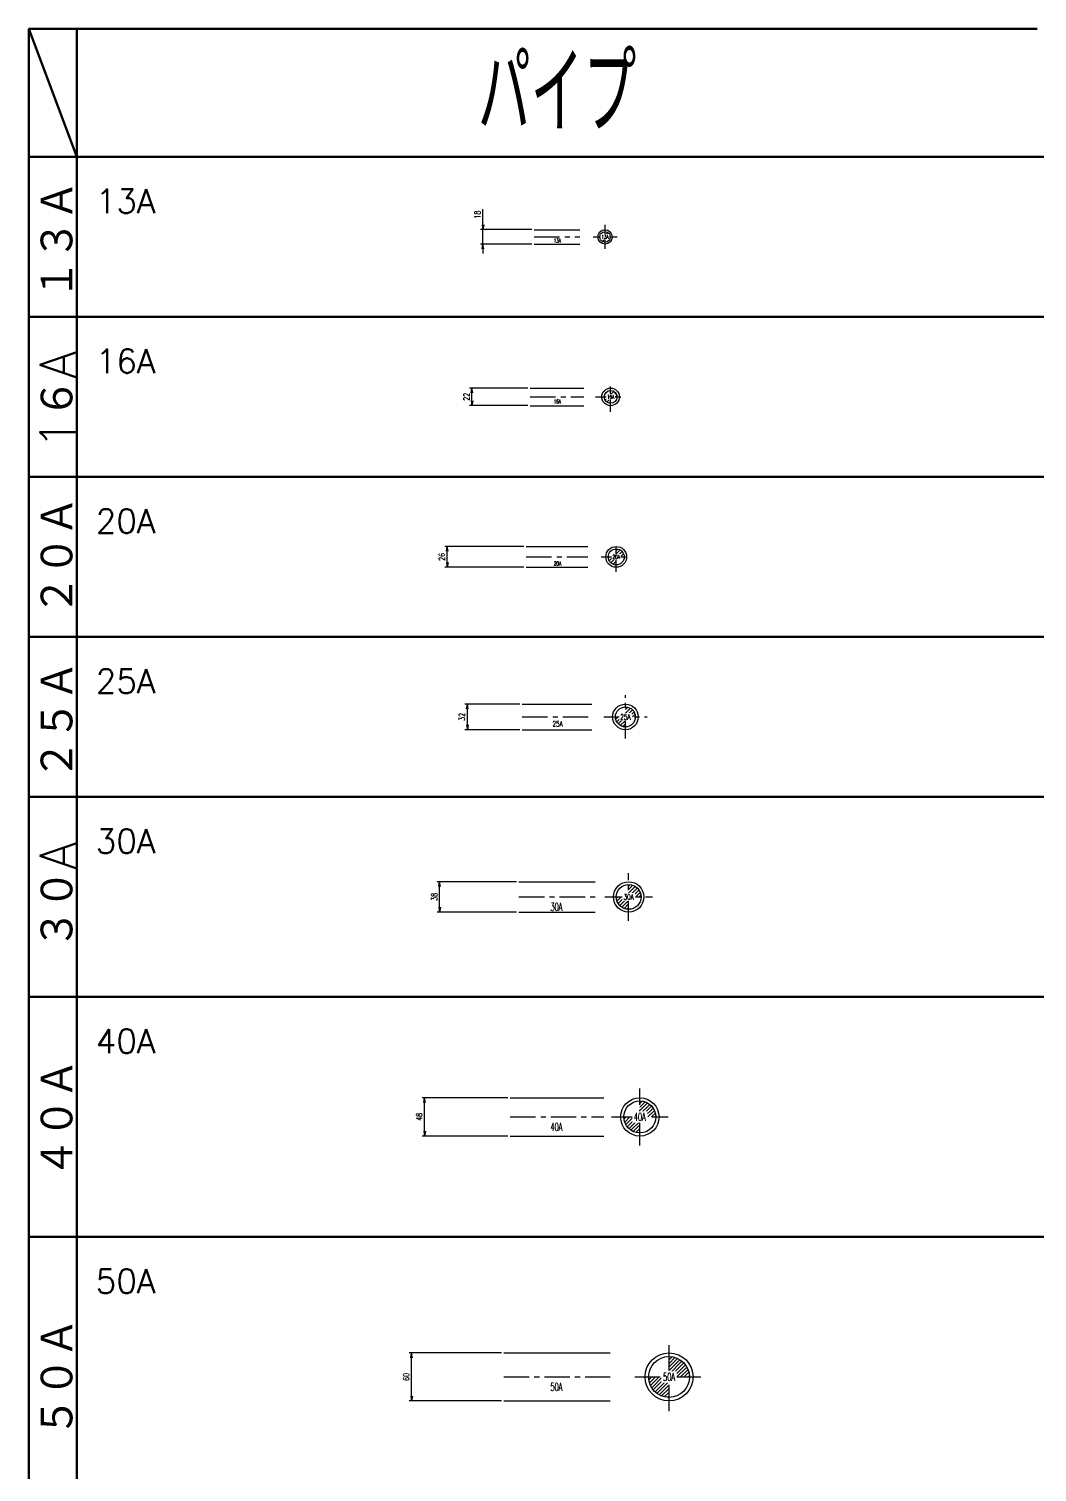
# Model space of a CAD drawing. Header units: millimetres. Extents: x 1711 to 90196, y -23291 to 8516.
# Drawn here: x 2065 to 3325, y -196 to 1608 of the extents above; entities that cross this region are included whole.
import ezdxf

# ---------------------------------------------------------------- set-up
doc = ezdxf.new("R2010")
doc.units = ezdxf.units.MM
doc.header["$PDMODE"] = 35
doc.linetypes.add('CENTER', pattern=[50.8, 31.75, -6.35, 6.35, -6.35])
for name, color, linetype in [('CEN', 2, 'CENTER'), ('寸法', 2, 'Continuous'), ('配管-CVP', 4, 'Continuous'), ('＃配管（PVC)', 21, 'Continuous')]:
    doc.layers.add(name, color=color, linetype=linetype)
doc.layers.add('line', color=153, linetype='Continuous', lineweight=50)
doc.styles.add('kpk', font='romans.shx', dxfattribs={"width": 0.7, "bigfont": 'extfont2.shx'})
doc.styles.get("Standard").update_dxf_attribs({"font": 'romans.shx', "bigfont": 'extfont.shx'})
doc.dimstyles.new('KPK-3', dxfattribs={"dimscale": 3, "dimtxt": 2.5, "dimasz": 2, "dimexe": 1, "dimexo": 1, "dimgap": 1, "dimtad": 3, "dimdec": 1, "dimdsep": 46, "dimtxsty": 'kpk', "dimblk": 'OPEN', "dimcen": 2.5, "dimclrd": 2, "dimclre": 2, "dimclrt": 4, "dimadec": 1, "dimazin": 2, "dimtfac": 1, "dimtdec": 1, "dimtmove": 0, "dimatfit": 2, "dimldrblk": 'OPEN', "dimfxl": 0, "dimlwd": -1, "dimlwe": -1, "dimarcsym": 0})

# ---------------------------------------------------------------- blocks, each defined once
blk = doc.blocks.new('_Open')
at = {"color": 0, "linetype": 'ByBlock', "lineweight": -2}
for p, q in [((-1, 0.17), (0, 0)), ((-1, -0.17), (0, 0)), ((0, 0), (-1, 0))]:
    blk.add_line(p, q, dxfattribs=at)
blk = doc.blocks.new('*D3198')
at = {"layer": 'Defpoints', "color": 0, "transparency": 16777216}
for p in [(2632.7, 1356.6), (2696.9, 1356.6), (2696.9, 1338.6)]:
    blk.add_point(p, dxfattribs=at)
at = {"layer": '寸法', "color": 2, "transparency": 16777216}
for p, q in [((2632.7, 1362.6), (2632.7, 1382.3)), ((2693.9, 1356.6), (2629.7, 1356.6)), ((2632.7, 1338.6), (2632.7, 1356.6)), ((2693.9, 1338.6), (2629.7, 1338.6)), ((2632.7, 1332.6), (2632.7, 1326.6))]:
    blk.add_line(p, q, dxfattribs=at)
at = {"layer": '寸法', "color": 2, "transparency": 16777216, "xscale": 6, "yscale": 6, "zscale": 6}
for p, rotation in [((2632.7, 1356.6), 270), ((2632.7, 1338.6), 90)]:
    blk.add_blockref('_Open', p, dxfattribs=dict(at, rotation=rotation))
at = {"layer": '寸法', "color": 4, "transparency": 16777216, "insert": (2625.9, 1375.4), "char_height": 7.5, "attachment_point": 5, "rotation": 90, "style": 'kpk', "bg_fill": 3, "box_fill_scale": 1.1, "bg_fill_color": 256, "bg_fill_true_color": 13158600, "bg_fill_transparency": 0}
blk.add_mtext('18', dxfattribs=at)
blk = doc.blocks.new('*D3199')
at = {"layer": 'Defpoints', "color": 0, "transparency": 16777216}
for p in [(2691.9, 1158.6), (2691.9, 1136.6)]:
    blk.add_point(p, dxfattribs=at)
at = {"layer": '寸法', "color": 2, "transparency": 16777216}
for p, q in [((2688.9, 1158.6), (2616, 1158.6)), ((2688.9, 1136.6), (2616, 1136.6)), ((2619, 1142.6), (2619, 1152.6))]:
    blk.add_line(p, q, dxfattribs=at)
at = {"layer": '寸法', "color": 2, "transparency": 16777216, "xscale": 6, "yscale": 6, "zscale": 6}
for p, rotation in [((2619, 1158.6), 90), ((2619, 1136.6), 270)]:
    blk.add_blockref('_Open', p, dxfattribs=dict(at, rotation=rotation))
at = {"layer": '寸法', "color": 4, "transparency": 16777216, "insert": (2612.3, 1147.6), "char_height": 7.5, "attachment_point": 5, "rotation": 90, "style": 'kpk', "bg_fill": 3, "box_fill_scale": 1.1, "bg_fill_color": 256, "bg_fill_true_color": 13158600, "bg_fill_transparency": 0}
blk.add_mtext('22', dxfattribs=at)
at = {"layer": 'Defpoints', "color": 0, "transparency": 16777216}
blk.add_point((2619, 1158.6), dxfattribs=at)
blk = doc.blocks.new('*D3200')
at = {"layer": 'Defpoints', "color": 0, "transparency": 16777216}
for p in [(2686.9, 960.6), (2686.9, 934.6)]:
    blk.add_point(p, dxfattribs=at)
at = {"layer": '寸法', "color": 2, "transparency": 16777216}
for p, q in [((2683.9, 960.6), (2585.2, 960.6)), ((2588.2, 940.6), (2588.2, 954.6)), ((2683.9, 934.6), (2585.2, 934.6))]:
    blk.add_line(p, q, dxfattribs=at)
at = {"layer": '寸法', "color": 2, "transparency": 16777216, "xscale": 6, "yscale": 6, "zscale": 6}
for p, rotation in [((2588.2, 960.6), 90), ((2588.2, 934.6), 270)]:
    blk.add_blockref('_Open', p, dxfattribs=dict(at, rotation=rotation))
at = {"layer": '寸法', "color": 4, "transparency": 16777216, "insert": (2581.4, 947.6), "char_height": 7.5, "attachment_point": 5, "rotation": 90, "style": 'kpk', "bg_fill": 3, "box_fill_scale": 1.1, "bg_fill_color": 256, "bg_fill_true_color": 13158600, "bg_fill_transparency": 0}
blk.add_mtext('26', dxfattribs=at)
at = {"layer": 'Defpoints', "color": 0, "transparency": 16777216}
blk.add_point((2588.2, 960.6), dxfattribs=at)
blk = doc.blocks.new('*D3201')
at = {"layer": 'Defpoints', "color": 0, "transparency": 16777216}
for p in [(2613.3, 763.6), (2681.9, 763.6), (2681.9, 731.6)]:
    blk.add_point(p, dxfattribs=at)
at = {"layer": '寸法', "color": 2, "transparency": 16777216}
for p, q in [((2678.9, 763.6), (2610.3, 763.6)), ((2613.3, 737.6), (2613.3, 757.6)), ((2678.9, 731.6), (2610.3, 731.6))]:
    blk.add_line(p, q, dxfattribs=at)
at = {"layer": '寸法', "color": 2, "transparency": 16777216, "xscale": 6, "yscale": 6, "zscale": 6}
for p, rotation in [((2613.3, 763.6), 90), ((2613.3, 731.6), 270)]:
    blk.add_blockref('_Open', p, dxfattribs=dict(at, rotation=rotation))
at = {"layer": '寸法', "color": 4, "transparency": 16777216, "insert": (2606.5, 747.6), "char_height": 7.5, "attachment_point": 5, "rotation": 90, "style": 'kpk', "bg_fill": 3, "box_fill_scale": 1.1, "bg_fill_color": 256, "bg_fill_true_color": 13158600, "bg_fill_transparency": 0}
blk.add_mtext('32', dxfattribs=at)
blk = doc.blocks.new('*D3202')
at = {"layer": 'Defpoints', "color": 0, "transparency": 16777216}
for p in [(2578.7, 541.6), (2677.9, 541.6), (2677.9, 503.6)]:
    blk.add_point(p, dxfattribs=at)
at = {"layer": '寸法', "color": 2, "transparency": 16777216}
for p, q in [((2674.9, 541.6), (2575.7, 541.6)), ((2578.7, 509.6), (2578.7, 535.6)), ((2674.9, 503.6), (2575.7, 503.6))]:
    blk.add_line(p, q, dxfattribs=at)
at = {"layer": '寸法', "color": 2, "transparency": 16777216, "xscale": 6, "yscale": 6, "zscale": 6}
for p, rotation in [((2578.7, 541.6), 90), ((2578.7, 503.6), 270)]:
    blk.add_blockref('_Open', p, dxfattribs=dict(at, rotation=rotation))
at = {"layer": '寸法', "color": 4, "transparency": 16777216, "insert": (2572, 522.6), "char_height": 7.5, "attachment_point": 5, "rotation": 90, "style": 'kpk', "bg_fill": 3, "box_fill_scale": 1.1, "bg_fill_color": 256, "bg_fill_true_color": 13158600, "bg_fill_transparency": 0}
blk.add_mtext('38', dxfattribs=at)
blk = doc.blocks.new('*D3203')
at = {"layer": 'Defpoints', "color": 0, "transparency": 16777216}
for p in [(2559.9, 271.6), (2666.9, 271.6), (2666.9, 223.6)]:
    blk.add_point(p, dxfattribs=at)
at = {"layer": '寸法', "color": 2, "transparency": 16777216}
for p, q in [((2663.9, 271.6), (2556.9, 271.6)), ((2559.9, 229.6), (2559.9, 265.6)), ((2663.9, 223.6), (2556.9, 223.6))]:
    blk.add_line(p, q, dxfattribs=at)
at = {"layer": '寸法', "color": 2, "transparency": 16777216, "xscale": 6, "yscale": 6, "zscale": 6}
for p, rotation in [((2559.9, 271.6), 90), ((2559.9, 223.6), 270)]:
    blk.add_blockref('_Open', p, dxfattribs=dict(at, rotation=rotation))
at = {"layer": '寸法', "color": 4, "transparency": 16777216, "insert": (2553.1, 247.6), "char_height": 7.5, "attachment_point": 5, "rotation": 90, "style": 'kpk', "bg_fill": 3, "box_fill_scale": 1.1, "bg_fill_color": 256, "bg_fill_true_color": 13158600, "bg_fill_transparency": 0}
blk.add_mtext('48', dxfattribs=at)
blk = doc.blocks.new('*D3204')
at = {"layer": 'Defpoints', "color": 0, "transparency": 16777216}
for p in [(2543.6, -47.4), (2658.9, -47.4), (2658.9, -107.4)]:
    blk.add_point(p, dxfattribs=at)
at = {"layer": '寸法', "color": 2, "transparency": 16777216}
for p, q in [((2655.9, -47.4), (2540.6, -47.4)), ((2543.6, -101.4), (2543.6, -53.4)), ((2655.9, -107.4), (2540.6, -107.4))]:
    blk.add_line(p, q, dxfattribs=at)
at = {"layer": '寸法', "color": 2, "transparency": 16777216, "xscale": 6, "yscale": 6, "zscale": 6}
for p, rotation in [((2543.6, -47.4), 90), ((2543.6, -107.4), 270)]:
    blk.add_blockref('_Open', p, dxfattribs=dict(at, rotation=rotation))
at = {"layer": '寸法', "color": 4, "transparency": 16777216, "insert": (2536.9, -77.4), "char_height": 7.5, "attachment_point": 5, "rotation": 90, "style": 'kpk', "bg_fill": 3, "box_fill_scale": 1.1, "bg_fill_color": 256, "bg_fill_true_color": 13158600, "bg_fill_transparency": 0}
blk.add_mtext('60', dxfattribs=at)
blk = doc.blocks.new('A$C7F347155')
at = {"layer": '＃配管（PVC)'}
h = blk.add_hatch(dxfattribs=at)
h.set_pattern_fill('ANSI31', color=252)
h.set_pattern_definition([(45, (-2865.3602, 77.4323), (-2.245064, 2.245064), [])])
h.paths.add_polyline_path([(0, 0), (-25.5, 0, 0.414214), (0, -25.5)])
h.paths.add_polyline_path([(0, 25.5), (0, 0), (25.5, 0, 0.414214)])
h.paths.add_polyline_path([(-10.2, -7.5), (10.2, -7.5), (10.2, 7.5), (-10.2, 7.5)], flags=9)
at = {"layer": '＃配管（PVC)', "color": 2, "linetype": 'CENTER'}
for p, q in [((0, -42.8), (0, 42.8)), ((-42.8, 0), (42.8, 0))]:
    blk.add_line(p, q, dxfattribs=at)
at = {"layer": '＃配管（PVC)', "color": 0, "linetype": 'ByBlock'}
for radius in [30, 25.5]:
    blk.add_circle((0, 0), radius, dxfattribs=at)
at = {"layer": 'Defpoints', "color": 6, "linetype": 'ByBlock', "insert": (0, 0), "char_height": 10, "attachment_point": 5, "style": 'kpk', "bg_fill": 3, "box_fill_scale": 1.2, "bg_fill_color": 256, "bg_fill_transparency": 0}
blk.add_mtext('{\\W0.6;50A}', dxfattribs=at)
blk = doc.blocks.new('A$C791A73AB')
at = {"layer": '＃配管（PVC)'}
h = blk.add_hatch(dxfattribs=at)
h.set_pattern_fill('ANSI31', color=252)
h.set_pattern_definition([(45, (-2828.8602, -247.5677), (-2.245064, 2.245064), [])])
h.paths.add_polyline_path([(0, 0), (-20, 0, 0.414214), (0, -20)])
h.paths.add_polyline_path([(0, 20), (0, 0), (20, 0, 0.414214)])
h.paths.add_polyline_path([(-10.2, -7.5), (10.2, -7.5), (10.2, 7.5), (-10.2, 7.5)], flags=9)
at = {"layer": '＃配管（PVC)', "color": 2, "linetype": 'CENTER'}
for p, q in [((0, -35.6), (0, 35.6)), ((-35.6, 0), (35.6, 0))]:
    blk.add_line(p, q, dxfattribs=at)
at = {"layer": '＃配管（PVC)', "color": 0, "linetype": 'ByBlock'}
for radius in [24, 20]:
    blk.add_circle((0, 0), radius, dxfattribs=at)
at = {"layer": 'Defpoints', "color": 6, "linetype": 'ByBlock', "insert": (0, 0), "char_height": 10, "attachment_point": 5, "style": 'kpk', "bg_fill": 3, "box_fill_scale": 1.2, "bg_fill_color": 256, "bg_fill_transparency": 0}
blk.add_mtext('{\\W0.6;40A}', dxfattribs=at)
blk = doc.blocks.new('A$C2BFE18F4')
at = {"layer": '＃配管（PVC)'}
h = blk.add_hatch(dxfattribs=at)
h.set_pattern_fill('ANSI31', color=252)
h.set_pattern_definition([(45, (-2814.8602, -522.5677), (-2.245064, 2.245064), [])])
h.paths.add_polyline_path([(0, 0), (-15.5, 0, 0.4142136), (0, -15.5)])
h.paths.add_polyline_path([(0, 15.5), (0, 0), (15.5, 0, 0.4142136)])
h.paths.add_polyline_path([(-7.15, -5.25), (7.15, -5.25), (7.15, 5.25), (-7.15, 5.25)], flags=9)
at = {"layer": '＃配管（PVC)', "color": 2, "linetype": 'CENTER'}
for p, q in [((0, -29.7), (0, 29.7)), ((-29.7, 0), (29.7, 0))]:
    blk.add_line(p, q, dxfattribs=at)
at = {"layer": '＃配管（PVC)', "color": 0, "linetype": 'ByBlock'}
for radius in [19, 15.5]:
    blk.add_circle((0, 0), radius, dxfattribs=at)
at = {"layer": 'Defpoints', "color": 6, "linetype": 'ByBlock', "insert": (0, 0), "char_height": 7, "attachment_point": 5, "style": 'kpk', "bg_fill": 3, "box_fill_scale": 1.2, "bg_fill_color": 256, "bg_fill_transparency": 0}
blk.add_mtext('{\\W0.6;30A}', dxfattribs=at)
blk = doc.blocks.new('A$C5CDC1709')
at = {"layer": '＃配管（PVC)'}
h = blk.add_hatch(dxfattribs=at)
h.set_pattern_fill('ANSI31', color=252)
h.set_pattern_definition([(45, (-2810.8602, -747.5677), (-2.245064, 2.245064), [])])
h.paths.add_polyline_path([(0, 0), (-12.5, 0, 0.4142136), (0, -12.5)])
h.paths.add_polyline_path([(0, 12.5), (0, 0), (12.5, 0, 0.4142136)])
h.paths.add_polyline_path([(-7.15, -5.25), (7.15, -5.25), (7.15, 5.25), (-7.15, 5.25)], flags=9)
at = {"layer": '＃配管（PVC)', "color": 2, "linetype": 'CENTER'}
for p, q in [((0, -27), (0, 27)), ((-27, 0), (27, 0))]:
    blk.add_line(p, q, dxfattribs=at)
at = {"layer": '＃配管（PVC)', "color": 0, "linetype": 'ByBlock'}
for radius in [16, 12.5]:
    blk.add_circle((0, 0), radius, dxfattribs=at)
at = {"layer": 'Defpoints', "color": 6, "linetype": 'ByBlock', "insert": (0, 0), "char_height": 7, "attachment_point": 5, "style": 'kpk', "bg_fill": 3, "box_fill_scale": 1.2, "bg_fill_color": 256, "bg_fill_transparency": 0}
blk.add_mtext('{\\W0.6;25A}', dxfattribs=at)
blk = doc.blocks.new('A$C39787293')
at = {"layer": '＃配管（PVC)'}
h = blk.add_hatch(dxfattribs=at)
h.set_pattern_fill('ANSI31', color=252)
h.set_pattern_definition([(45, (-2799.3602, -947.5677), (-2.245064, 2.245064), [])])
h.paths.add_polyline_path([(0, 0), (-10, 0, 0.414214), (0, -10)])
h.paths.add_polyline_path([(0, 10), (0, 0), (10, 0, 0.414214)])
h.paths.add_polyline_path([(-5.1, -3.8), (5.1, -3.8), (5.1, 3.8), (-5.1, 3.8)], flags=9)
at = {"layer": '＃配管（PVC)', "color": 2, "linetype": 'CENTER'}
for p, q in [((0, -18.8), (0, 18.8)), ((-18.8, 0), (18.8, 0))]:
    blk.add_line(p, q, dxfattribs=at)
at = {"layer": '＃配管（PVC)', "color": 0, "linetype": 'ByBlock'}
for radius in [13, 10]:
    blk.add_circle((0, 0), radius, dxfattribs=at)
at = {"layer": 'Defpoints', "color": 6, "linetype": 'ByBlock', "insert": (0, 0), "char_height": 5, "attachment_point": 5, "style": 'kpk', "bg_fill": 3, "box_fill_scale": 1.2, "bg_fill_color": 256, "bg_fill_transparency": 0}
blk.add_mtext('{\\W0.6;20A}', dxfattribs=at)
blk = doc.blocks.new('A$C2B021B13')
at = {"layer": '＃配管（PVC)'}
h = blk.add_hatch(dxfattribs=at)
h.set_pattern_fill('ANSI31', color=252)
h.set_pattern_definition([(45, (-2792.3602, -1147.5677), (-2.245064, 2.245064), [])])
h.paths.add_polyline_path([(0, 0), (-8, 0, 0.414214), (0, -8)])
h.paths.add_polyline_path([(0, 8), (0, 0), (8, 0, 0.414214)])
h.paths.add_polyline_path([(-4.9, -3.8), (4.9, -3.8), (4.9, 3.8), (-4.9, 3.8)], flags=9)
at = {"layer": '＃配管（PVC)', "color": 2, "linetype": 'CENTER'}
for p, q in [((0, -18.8), (0, 18.8)), ((-18.8, 0), (18.8, 0))]:
    blk.add_line(p, q, dxfattribs=at)
at = {"layer": '＃配管（PVC)', "color": 0, "linetype": 'ByBlock'}
for radius in [11, 8]:
    blk.add_circle((0, 0), radius, dxfattribs=at)
at = {"layer": 'Defpoints', "color": 6, "linetype": 'ByBlock', "insert": (0, 0), "char_height": 5, "attachment_point": 5, "style": 'kpk', "bg_fill": 3, "box_fill_scale": 1.2, "bg_fill_color": 256, "bg_fill_transparency": 0}
blk.add_mtext('{\\W0.6;16A}', dxfattribs=at)
blk = doc.blocks.new('A$C786A34F7')
at = {"layer": '＃配管（PVC)'}
h = blk.add_hatch(dxfattribs=at)
h.set_pattern_fill('ANSI31', color=252)
h.set_pattern_definition([(45, (-2785.3602, -1347.5677), (-2.245064, 2.245064), [])])
h.paths.add_polyline_path([(0, 0), (-6.5, 0, 0.414214), (0, -6.5)])
h.paths.add_polyline_path([(0, 6.5), (0, 0), (6.5, 0, 0.414214)])
h.paths.add_polyline_path([(-4.9, -3.8), (4.9, -3.8), (4.9, 3.8), (-4.9, 3.8)], flags=9)
at = {"layer": '＃配管（PVC)', "color": 2, "linetype": 'CENTER'}
for p, q in [((-15, 0), (15, 0)), ((0, -15), (0, 15))]:
    blk.add_line(p, q, dxfattribs=at)
at = {"layer": '＃配管（PVC)', "color": 0, "linetype": 'ByBlock'}
for radius in [9, 6.5]:
    blk.add_circle((0, 0), radius, dxfattribs=at)
at = {"layer": 'Defpoints', "color": 6, "linetype": 'ByBlock', "insert": (0, 0), "char_height": 5, "attachment_point": 5, "style": 'kpk', "bg_fill": 3, "box_fill_scale": 1.2, "bg_fill_color": 256, "bg_fill_transparency": 0}
blk.add_mtext('{\\W0.6;13A}', dxfattribs=at)
blk = doc.blocks.new('A$Cdf689383')
at = {"layer": 'line'}
blk.add_line((60, 0), (60, -7210), dxfattribs=at)
for points in [[(60, -160), (0, 0), (1260, 0)], [(0, 0), (0, -7210), (1260, -7210), (2460, -7210), (2460, 0)], [(0, -160), (1260, -160), (2460, -160), (14020, -160)], [(0, -360), (1260, -360), (2460, -360), (14020, -360)], [(0, -560), (1260, -560), (2460, -560), (14020, -560)], [(0, -760), (1260, -760), (2460, -760), (14020, -760)], [(0, -960), (1260, -960), (2460, -960), (14020, -960)], [(0, -1210), (1260, -1210), (2460, -1210), (14020, -1210)], [(0, -1510), (1260, -1510), (2460, -1510), (14020, -1510)]]:
    blk.add_lwpolyline(points, dxfattribs=at)
for s, insert, char_height, attachment_point in [('{\\W0.6;パイプ}', (660, -80), 100, 5), ('13A', (83.6, -215.3), 30, 4), ('16A', (83.6, -415.3), 30, 4), ('20A', (83.6, -615.3), 30, 4), ('25A', (83.6, -815.3), 30, 4), ('30A', (83.6, -1015.3), 30, 4), ('40A', (83.6, -1265.3), 30, 4), ('50A', (83.6, -1565.3), 30, 4)]:
    blk.add_mtext(s, dxfattribs=dict(at, insert=insert, char_height=char_height, attachment_point=attachment_point))
at = {"layer": 'line', "char_height": 45, "attachment_point": 5, "rotation": 90}
for s, insert in [('１３Ａ', (36.2, -263.9)), ('1６A', (36.2, -463.9)), ('２０Ａ', (36.2, -658.7)), ('２５Ａ', (36.2, -864.2)), ('３０A', (36.2, -1083.1)), ('４０Ａ', (36.2, -1361.7)), ('５０Ａ', (36.2, -1685.5))]:
    blk.add_mtext(s, dxfattribs=dict(at, insert=insert))

msp = doc.modelspace()

# ---------------------------------------------------------------- linework, layer by layer
at = {"layer": 'CEN'}
for p, q in [((2696.8602, 1347.5677), (2753.8602, 1347.5677)), ((2691.8602, 1147.5677), (2758.8602, 1147.5677)), ((2686.8602, 947.5677), (2763.8602, 947.5677)), ((2681.8602, 747.5677), (2768.8602, 747.5677)), ((2677.8602, 522.5677), (2772.8602, 522.5677)), ((2666.8602, 247.5677), (2783.8602, 247.5677)), ((2658.8602, -77.4323), (2791.8602, -77.4323))]:
    msp.add_line(p, q, dxfattribs=at)
at = {"layer": '配管-CVP', "linetype": 'ByBlock'}
for p, q in [((2696.8602, 1356.5677), (2753.8602, 1356.5677)), ((2696.8602, 1338.5677), (2753.8602, 1338.5677)), ((2691.8602, 1158.5677), (2758.8602, 1158.5677)), ((2691.8602, 1136.5677), (2758.8602, 1136.5677)), ((2686.8602, 960.5677), (2763.8602, 960.5677)), ((2686.8602, 934.5677), (2763.8602, 934.5677)), ((2681.8602, 763.5677), (2768.8602, 763.5677)), ((2681.8602, 731.5677), (2768.8602, 731.5677)), ((2677.8602, 541.5677), (2772.8602, 541.5677)), ((2677.8602, 503.5677), (2772.8602, 503.5677)), ((2666.8602, 271.5677), (2783.8602, 271.5677)), ((2666.8602, 223.5677), (2783.8602, 223.5677)), ((2658.8602, -47.4323), (2791.8602, -47.4323)), ((2658.8602, -107.4323), (2791.8602, -107.4323))]:
    msp.add_line(p, q, dxfattribs=at)

# ---------------------------------------------------------------- block references
at = {"layer": '配管-CVP'}
for name, p in [('A$C786A34F7', (2785.3602, 1347.5677)), ('A$C2B021B13', (2792.3602, 1147.5677)), ('A$C39787293', (2799.3602, 947.5677)), ('A$C5CDC1709', (2810.8602, 747.5677)), ('A$C2BFE18F4', (2814.8602, 522.5677)), ('A$C791A73AB', (2828.8602, 247.5677)), ('A$C7F347155', (2865.3602, -77.4323))]:
    msp.add_blockref(name, p, dxfattribs=at)

# ---------------------------------------------------------------- texts
at = {"layer": 'Defpoints', "color": 6, "linetype": 'ByBlock', "style": 'kpk', "width": 0.6}
for s, height, p in [('13A', 5, (2721.3114, 1340.3675)), ('16A', 5, (2721.3114, 1139.3552)), ('20A', 5, (2721.5257, 936.7579)), ('25A', 7, (2719.8114, 735.4386)), ('30A', 10, (2717.24, 505.0974)), ('40A', 10, (2717.24, 230.0974)), ('50A', 10, (2717.24, -94.9026))]:
    msp.add_text(s, height=height, dxfattribs=at).set_placement(p)

# ---------------------------------------------------------------- next in the draw order: dimensions: what is measured, and where the dimension line sits
at = {"layer": '寸法'}
for base, p1, p2, picture, middle in [((2632.6639, 1356.5677), (2696.8602, 1338.5677), (2696.8602, 1356.5677), '*D3198', (2625.9139, 1375.4427)), ((2619.0368, 1158.5677), (2691.8602, 1136.5677), (2691.8602, 1158.5677), '*D3199', (2612.2868, 1147.5677)), ((2588.1507, 960.5677), (2686.8602, 934.5677), (2686.8602, 960.5677), '*D3200', (2581.4007, 947.5677)), ((2613.2746, 763.5677), (2681.8602, 731.5677), (2681.8602, 763.5677), '*D3201', (2606.5246, 747.5677)), ((2578.7152, 541.5677), (2677.8602, 503.5677), (2677.8602, 541.5677), '*D3202', (2571.9652, 522.5677)), ((2559.8741, 271.5677), (2666.8602, 223.5677), (2666.8602, 271.5677), '*D3203', (2553.1241, 247.5677)), ((2543.6446, -47.4323), (2658.8602, -107.4323), (2658.8602, -47.4323), '*D3204', (2536.8946, -77.4323))]:
    dim = msp.add_linear_dim(base=base, p1=p1, p2=p2, angle=90, dimstyle='KPK-3', dxfattribs=at)
    dim.commit()
    dim.dimension.update_dxf_attribs({"geometry": picture, "text_midpoint": middle})

# ---------------------------------------------------------------- next in the draw order: block references
at = {"layer": 'line', "linetype": 'ByBlock'}
msp.add_blockref('A$Cdf689383', (2065.3602, 1607.5677), dxfattribs=at)

doc.saveas('drawing.dxf')
